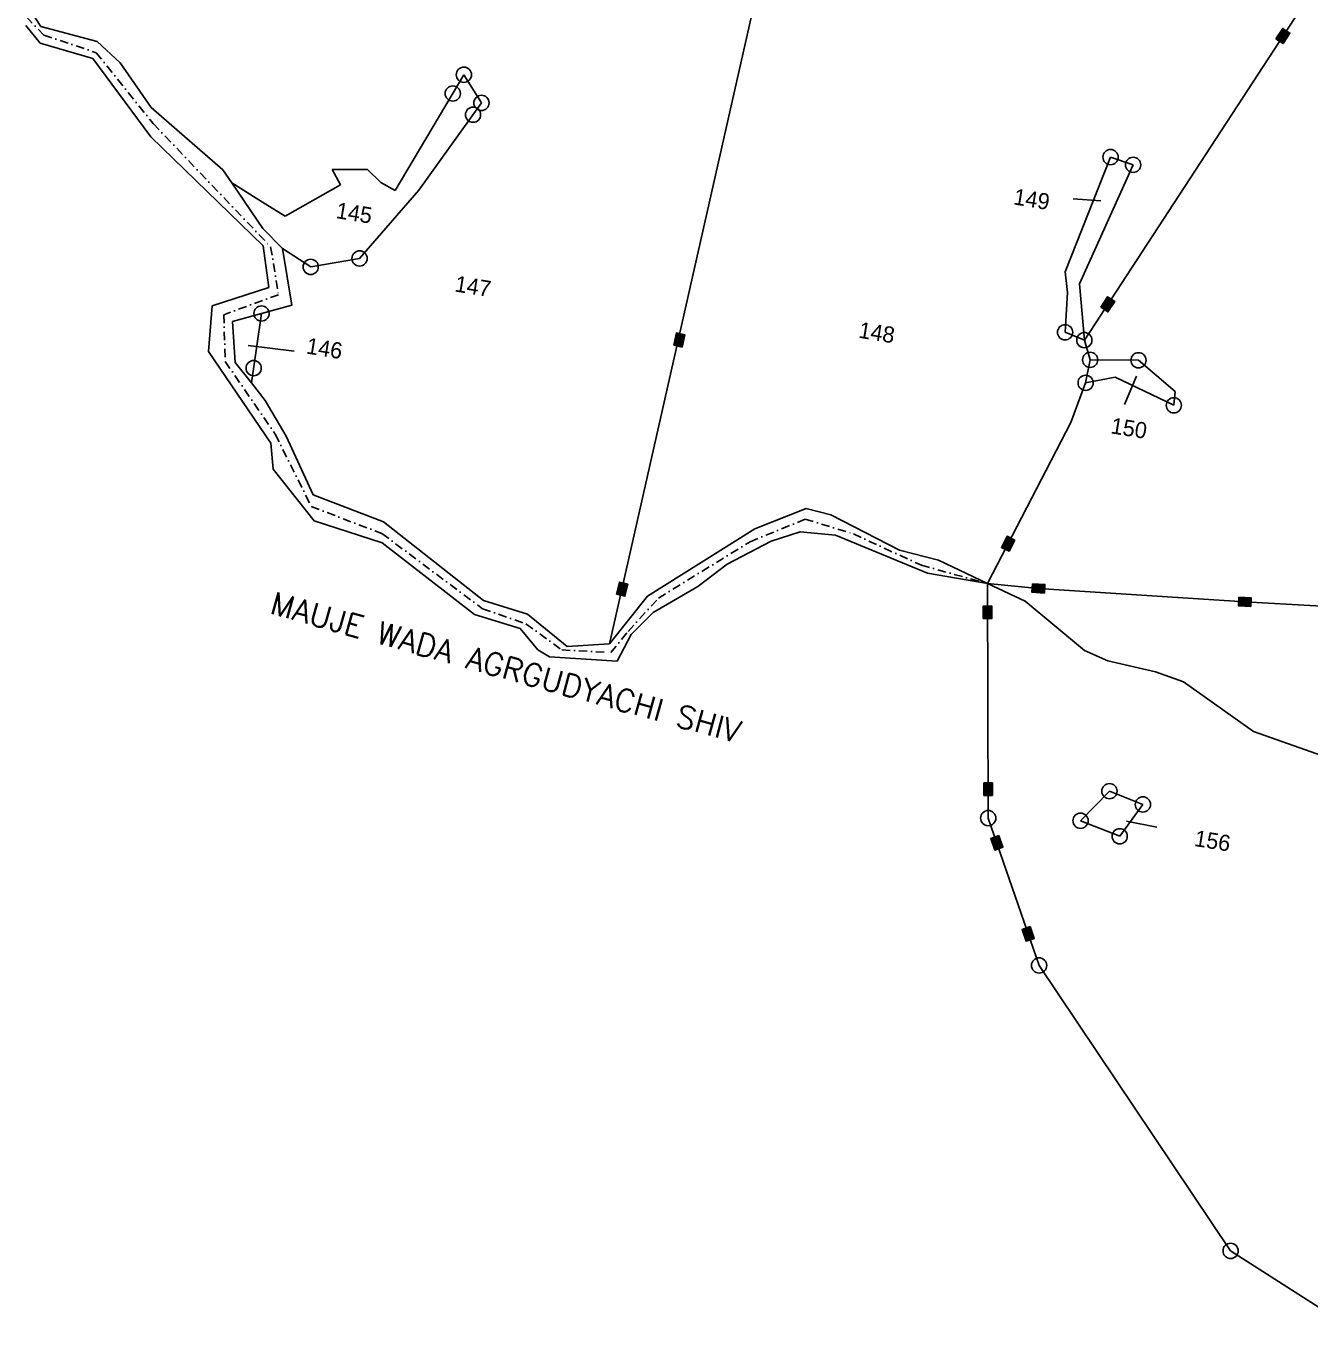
# Model space of a CAD drawing. Header units: metres. Extents: x 318079 to 324759, y 1863980 to 1868406.
# Drawn here: x 318243 to 319005, y 1866864 to 1867634 of the extents above; entities that cross this region are included whole.
import ezdxf

# ---------------------------------------------------------------- set-up
doc = ezdxf.new("R2010")
doc.units = ezdxf.units.M
doc.linetypes.add('DASHDOT', pattern=[1, 0.5, -0.25, 0, -0.25])
for name, color, linetype in [('LINE_WATER', 4, 'Continuous'), ('POLY_PARCEL', 6, 'Continuous'), ('POLY_WATER', 4, 'Continuous'), ('TEXT_MAPOUT', 7, 'Continuous'), ('TEXT_PARCEL', 7, 'Continuous'), ('V_BOUND_LINE', 7, 'Continuous'), ('V_BOUND_STREAM_LINE', 7, 'DASHDOT')]:
    doc.layers.add(name, color=color, linetype=linetype)
doc.styles.get("Standard").update_dxf_attribs({"font": 'simplex.shx'})
doc.styles.add('TEXT_MAP', font='')
doc.styles.get('TEXT_MAP').set_extended_font_data('Kruti Dev 050')
doc.dimstyles.get("Standard").update_dxf_attribs({"dimtxt": 0.18, "dimasz": 0.18, "dimexe": 0.18, "dimexo": 0.0625, "dimgap": 0.09, "dimtad": 0, "dimtih": 1, "dimtoh": 1, "dimdec": 4, "dimzin": 0, "dimdsep": 46, "dimtxsty": 'Standard', "dimcen": 0.09, "dimadec": 0, "dimazin": 0, "dimtfac": 1, "dimtdec": 4, "dimtofl": 0, "dimtmove": 0, "dimatfit": 3, "dimfxl": 1, "dimtolj": 1, "dimtzin": 0, "dimarcsym": 0})

msp = doc.modelspace()

# ---------------------------------------------------------------- hatches: boundary and pattern name
for points in [[(318992.9, 1867629.76), (318988.62, 1867632.56), (318984.58, 1867626.37), (318988.86, 1867623.58)], [(318888.9, 1867470.62), (318884.62, 1867473.42), (318880.58, 1867467.23), (318884.86, 1867464.43)], [(318633.78, 1867450.78), (318628.8, 1867451.92), (318627.14, 1867444.72), (318632.13, 1867443.58)], [(318821.64, 1867324.75), (318826.18, 1867322.4), (318829.58, 1867328.96), (318825.04, 1867331.31)], [(318599.87, 1867302.98), (318594.89, 1867304.12), (318593.24, 1867296.92), (318598.22, 1867295.77)], [(318847.15, 1867297.67), (318847.45, 1867302.77), (318840.07, 1867303.2), (318839.77, 1867298.1)], [(318969.65, 1867289.7), (318969.96, 1867294.81), (318962.58, 1867295.24), (318962.28, 1867290.14)], [(318810.88, 1867282.57), (318815.99, 1867282.59), (318815.96, 1867289.98), (318810.85, 1867289.96)], [(318811.25, 1867177.64), (318816.36, 1867177.66), (318816.34, 1867185.05), (318811.22, 1867185.03)], [(318817.71, 1867145.16), (318822.54, 1867146.83), (318820.13, 1867153.81), (318815.3, 1867152.15)], [(318836.34, 1867091.14), (318841.18, 1867092.81), (318838.77, 1867099.8), (318833.93, 1867098.13)]]:
    msp.add_hatch(color=256).paths.add_polyline_path(points)

# ---------------------------------------------------------------- linework, layer by layer
for points in [[(318984.58, 1867626.37), (318988.62, 1867632.56), (318992.9, 1867629.76), (318988.86, 1867623.58)], [(318880.58, 1867467.23), (318884.62, 1867473.42), (318888.9, 1867470.62), (318884.86, 1867464.43)], [(318627.14, 1867444.72), (318628.8, 1867451.92), (318633.78, 1867450.78), (318632.13, 1867443.58)], [(318829.58, 1867328.96), (318826.18, 1867322.4), (318821.64, 1867324.75), (318825.04, 1867331.31)], [(318593.24, 1867296.92), (318594.89, 1867304.12), (318599.87, 1867302.98), (318598.22, 1867295.77)], [(318840.07, 1867303.2), (318847.45, 1867302.77), (318847.15, 1867297.67), (318839.77, 1867298.1)], [(318962.58, 1867295.24), (318969.96, 1867294.81), (318969.65, 1867289.7), (318962.28, 1867290.14)], [(318815.96, 1867289.98), (318815.99, 1867282.59), (318810.88, 1867282.57), (318810.85, 1867289.96)], [(318816.34, 1867185.05), (318816.36, 1867177.66), (318811.25, 1867177.64), (318811.22, 1867185.03)], [(318820.13, 1867153.81), (318822.54, 1867146.83), (318817.71, 1867145.16), (318815.3, 1867152.15)], [(318838.77, 1867099.8), (318841.18, 1867092.81), (318836.34, 1867091.14), (318833.93, 1867098.13)]]:
    msp.add_lwpolyline(points, close=True)
for centre in [(318502.63, 1867605.11), (318496.03, 1867593.99), (318513.05, 1867588.37), (318508.06, 1867581.39), (318886.44, 1867556.23), (318899.81, 1867551.64), (318440.73, 1867496.14), (318411.7, 1867491.12), (318382.55, 1867463.46), (318859.42, 1867452.31), (318870.87, 1867447.71), (318874.33, 1867435.98), (318902.99, 1867435.72), (318377.85, 1867431.08), (318871.64, 1867422.34), (318923.97, 1867409.01), (318885.75, 1867180.12), (318905.62, 1867172.25), (318813.85, 1867164.18), (318868.64, 1867162.61), (318891.86, 1867153.37), (318844, 1867076.78), (318957.69, 1866907.44)]:
    msp.add_circle(centre, 4.52)
at = {"layer": 'LINE_WATER'}
for p, q in [((318813.36, 1867303.24), (318835.69, 1867292.92)), ((318835.69, 1867292.92), (318871.02, 1867263.53)), ((318871.02, 1867263.53), (318884.73, 1867257.52)), ((318884.73, 1867257.52), (318913.17, 1867250.99)), ((318913.17, 1867250.99), (318929.79, 1867245.04)), ((318929.79, 1867245.04), (318971.23, 1867215.47)), ((318971.23, 1867215.47), (319018.85, 1867198.78))]:
    msp.add_line(p, q, dxfattribs=at)
at = {"layer": 'POLY_PARCEL'}
for p, q in [((318680.21, 1867670.21), (318589.14, 1867267.62)), ((318998.89, 1867643.6), (318870.87, 1867447.71)), ((318502.63, 1867605.11), (318461.84, 1867536.43)), ((318513.05, 1867588.37), (318502.63, 1867605.11)), ((318475.97, 1867536.58), (318513.05, 1867588.37)), ((318886.44, 1867556.23), (318859.39, 1867488.25)), ((318899.81, 1867551.64), (318886.44, 1867556.23)), ((318445.36, 1867548.81), (318424.43, 1867548.8)), ((318424.43, 1867548.8), (318429.3, 1867539.75)), ((318453.37, 1867541.2), (318445.36, 1867548.81)), ((318867.95, 1867481.04), (318899.81, 1867551.64)), ((318384.66, 1867528.52), (318364.84, 1867541)), ((318429.3, 1867539.75), (318396.62, 1867521.24)), ((318461.84, 1867536.43), (318453.37, 1867541.2)), ((318440.73, 1867496.14), (318475.97, 1867536.58)), ((318396.62, 1867521.24), (318384.66, 1867528.52)), ((318394.92, 1867501.94), (318411.7, 1867491.12)), ((318411.7, 1867491.12), (318440.73, 1867496.14)), ((318859.39, 1867488.25), (318860.8, 1867475.88)), ((318870.87, 1867447.71), (318867.95, 1867481.04)), ((318860.8, 1867475.88), (318859.42, 1867452.31)), ((318382.55, 1867463.46), (318376.58, 1867422.29)), ((318859.42, 1867452.31), (318870.87, 1867447.71)), ((318870.87, 1867447.71), (318874.33, 1867435.98)), ((318871.64, 1867422.34), (318874.33, 1867435.98)), ((318874.33, 1867435.98), (318902.99, 1867435.72)), ((318902.99, 1867435.72), (318924.8, 1867417.14)), ((318871.64, 1867422.34), (318862.92, 1867398.81)), ((318889.22, 1867425.8), (318871.64, 1867422.34)), ((318923.97, 1867409.01), (318889.22, 1867425.8)), ((318924.8, 1867417.14), (318923.97, 1867409.01)), ((318862.92, 1867398.81), (318813.36, 1867303.24)), ((318813.36, 1867303.24), (318843.61, 1867300.43)), ((318843.61, 1867300.43), (318966.12, 1867292.47)), ((318966.12, 1867292.47), (319287.93, 1867274.21)), ((318885.75, 1867180.12), (318868.64, 1867162.61)), ((318905.62, 1867172.25), (318885.75, 1867180.12)), ((318891.86, 1867153.37), (318905.62, 1867172.25)), ((318868.64, 1867162.61), (318891.86, 1867153.37))]:
    msp.add_line(p, q, dxfattribs=at)
at = {"layer": 'POLY_WATER'}
for p, q in [((318244.8, 1867644.03), (318251.45, 1867633.79)), ((318251.05, 1867623.76), (318242.7, 1867634.27)), ((318251.45, 1867633.79), (318284.98, 1867624.88)), ((318282.38, 1867614.76), (318251.05, 1867623.76)), ((318284.98, 1867624.88), (318298.66, 1867612.19)), ((318316.81, 1867568.18), (318282.38, 1867614.76)), ((318298.66, 1867612.19), (318317.1, 1867585.65)), ((318317.1, 1867585.65), (318359.64, 1867548.66)), ((318383.43, 1867503.54), (318316.81, 1867568.18)), ((318359.64, 1867548.66), (318364.84, 1867541)), ((318364.84, 1867541), (318383.3, 1867513.85)), ((318383.3, 1867513.85), (318394.92, 1867501.94)), ((318386.81, 1867478.81), (318383.43, 1867503.54)), ((318394.92, 1867501.94), (318400.41, 1867468.32)), ((318353.17, 1867468.11), (318386.81, 1867478.81)), ((318400.41, 1867468.32), (318382.55, 1867463.46)), ((318350.97, 1867440.98), (318353.17, 1867468.11)), ((318382.55, 1867463.46), (318365.2, 1867458.74)), ((318365.2, 1867458.74), (318366.96, 1867434.46)), ((318388.06, 1867386.54), (318350.97, 1867440.98)), ((318366.96, 1867434.46), (318376.58, 1867422.29)), ((318376.58, 1867422.29), (318384.74, 1867411.95)), ((318384.74, 1867411.95), (318397.05, 1867390.76)), ((318389.49, 1867371.04), (318388.06, 1867386.54)), ((318397.05, 1867390.76), (318413.26, 1867355.85)), ((318413.83, 1867340.48), (318389.49, 1867371.04)), ((318413.26, 1867355.85), (318454.84, 1867339.96)), ((318675.34, 1867335.71), (318705.71, 1867347.82)), ((318705.71, 1867347.82), (318720.41, 1867344.13)), ((318454.12, 1867327.42), (318413.83, 1867340.48)), ((318454.84, 1867339.96), (318514.17, 1867293.27)), ((318720.41, 1867344.13), (318761.17, 1867323.14)), ((318611.62, 1867295.84), (318675.34, 1867335.71)), ((318702.16, 1867333.99), (318685.09, 1867328.46)), ((318723.24, 1867331.89), (318702.16, 1867333.99)), ((318777.77, 1867309.54), (318723.24, 1867331.89)), ((318508.89, 1867284.97), (318454.12, 1867327.42)), ((318685.09, 1867328.46), (318658.85, 1867314.82)), ((318761.17, 1867323.14), (318784.25, 1867317.22)), ((318658.85, 1867314.82), (318641.39, 1867301.49)), ((318784.25, 1867317.22), (318813.36, 1867303.24)), ((318813.36, 1867303.24), (318777.77, 1867309.54)), ((318641.39, 1867301.49), (318614.87, 1867286.15)), ((318514.17, 1867293.27), (318540.39, 1867285.11)), ((318589.14, 1867267.62), (318611.62, 1867295.84)), ((318535.96, 1867276.66), (318508.89, 1867284.97)), ((318540.39, 1867285.11), (318563.96, 1867266.02)), ((318614.87, 1867286.15), (318601.81, 1867272.99)), ((318546.59, 1867264.03), (318535.96, 1867276.66)), ((318601.81, 1867272.99), (318593.59, 1867257.3)), ((318553.35, 1867259.88), (318546.59, 1867264.03)), ((318563.96, 1867266.02), (318589.14, 1867267.62)), ((318593.59, 1867257.3), (318553.35, 1867259.88))]:
    msp.add_line(p, q, dxfattribs=at)
at = {"layer": 'V_BOUND_LINE'}
for p, q in [((318813.36, 1867303.24), (318813.85, 1867164.18)), ((318813.85, 1867164.18), (318844, 1867076.78)), ((318844, 1867076.78), (318957.69, 1866907.44)), ((318957.69, 1866907.44), (319025.46, 1866864.06))]:
    msp.add_line(p, q, dxfattribs=at)
at = {"layer": 'V_BOUND_STREAM_LINE', "ltscale": 10}
for p, q in [((318243.05, 1867639.42), (318253.33, 1867628.53)), ((318253.33, 1867628.53), (318284.43, 1867618.19)), ((318284.43, 1867618.19), (318318.24, 1867576.09)), ((318318.24, 1867576.09), (318387.94, 1867503.02)), ((318387.94, 1867503.02), (318392.58, 1867474.58)), ((318392.58, 1867474.58), (318360.14, 1867462.78)), ((318360.14, 1867462.78), (318360.96, 1867434.96)), ((318360.96, 1867434.96), (318390.68, 1867391.85)), ((318390.68, 1867391.85), (318412.04, 1867348.97)), ((318412.04, 1867348.97), (318453.99, 1867332.95)), ((318672.54, 1867328.08), (318705.24, 1867341.52)), ((318705.24, 1867341.52), (318733.79, 1867332.71)), ((318453.99, 1867332.95), (318513.72, 1867288.34)), ((318733.79, 1867332.71), (318774.21, 1867314.15)), ((318618.11, 1867294.66), (318672.54, 1867328.08)), ((318774.21, 1867314.15), (318813.36, 1867303.24)), ((318600.07, 1867274.93), (318618.11, 1867294.66)), ((318513.72, 1867288.34), (318539.45, 1867279.42)), ((318539.45, 1867279.42), (318560.76, 1867263.95)), ((318589.91, 1867262.31), (318600.07, 1867274.93)), ((318560.76, 1867263.95), (318589.91, 1867262.31))]:
    msp.add_line(p, q, dxfattribs=at)

# ---------------------------------------------------------------- texts
at = {"layer": 'TEXT_MAPOUT'}
msp.add_text('MAUJE WADA AGRGUDYACHI SHIV', height=13.2756, rotation=344.483, dxfattribs=at).set_placement((318386.77, 1867285.78))
at = {"layer": 'TEXT_PARCEL', "style": 'TEXT_MAP'}
for s, p in [('149', (318828.37, 1867528.25)), ('145', (318426.23, 1867520.12)), ('147', (318496.77, 1867476.6)), ('148', (318736.43, 1867449.17)), ('146', (318408.61, 1867439.79)), ('150', (318886.11, 1867392.46)), ('156', (318935.67, 1867147.69))]:
    msp.add_text(s, height=9.558, rotation=350.81183, dxfattribs=at).set_placement(p)

# ---------------------------------------------------------------- leaders
for points in [[(318864.28, 1867531.42), (318880.62, 1867530.34)], [(318401.86, 1867441.07), (318374.53, 1867444.56)], [(318894.79, 1867409.43), (318901.86, 1867426.35)], [(318913.98, 1867158.88), (318895.95, 1867162.3)]]:
    msp.add_leader(points, dimstyle='Standard', override={"dimtxt": 2.5, "dimasz": 2.5, "dimexe": 1.25, "dimexo": 0.625, "dimgap": 0.625, "dimtad": 1, "dimtih": 0, "dimtoh": 0, "dimzin": 8, "dimcen": 2.5, "dimtofl": 1})

doc.saveas('drawing.dxf')
